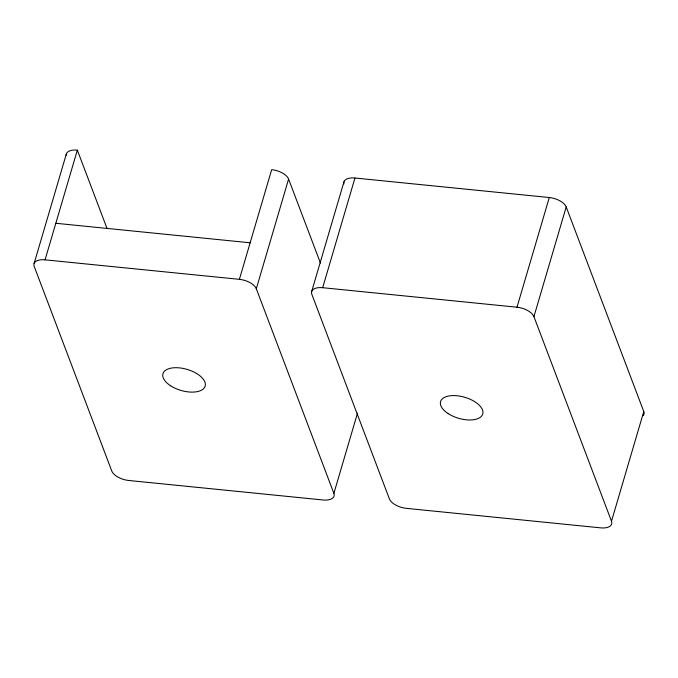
<?xml version="1.0" encoding="UTF-8"?>
<svg xmlns="http://www.w3.org/2000/svg" width="678" height="678" viewBox="0 0 678 678"><rect width="100%" height="100%" fill="white"/><g stroke="black" fill="none" stroke-linecap="round" stroke-linejoin="round"><path stroke-width="1.02" d="M34.078 263.606L66.359 153.914M357.501 413.122L333.881 493.364A14.653 7.305 16.4 0 1 323.042 499.983L128.71 480.473A14.653 7.305 16.4 0 1 111.794 471.066L34.222 266.462A14.653 7.305 16.4 0 1 45.062 259.835L77.343 150.143A14.653 7.305 16.4 0 0 66.181 155.338M333.881 493.364L256.309 288.76A14.653 7.305 16.4 0 0 239.393 279.344L271.675 169.653A14.653 7.305 16.4 0 1 288.591 179.068L320.448 263.081M256.309 288.76L288.591 179.068M311.685 291.472L343.975 181.789M643.778 411.538L611.497 521.229A14.653 7.305 16.4 0 1 600.657 527.857L406.325 508.347A14.653 7.305 16.4 0 1 389.409 498.932L311.838 294.328A14.653 7.305 16.4 0 1 322.677 287.701L354.958 178.017L549.29 197.527A14.653 7.305 16.4 0 1 566.206 206.934L643.778 411.538A14.653 7.305 16.4 0 1 643.176 415.699M611.497 521.229L533.925 316.626A14.653 7.305 16.4 0 0 517 307.21L549.29 197.527M533.925 316.626L566.206 206.934M55.825 223.274L250.148 242.783M45.062 259.835L239.393 279.344M322.677 287.701L517 307.21M77.343 150.143L106.997 228.367M343.899 183.924A14.653 7.305 16.4 0 1 354.958 178.017M170.568 385.748A21.984 10.958 16.4 0 0 205.087 386.282A21.984 10.958 16.4 0 0 176.5 367.705A21.984 10.958 16.4 0 0 170.568 385.748M448.183 413.614A21.984 10.958 16.4 0 0 482.702 414.148A21.984 10.958 16.4 0 0 454.107 395.579A21.984 10.958 16.4 0 0 448.183 413.614"/></g></svg>
